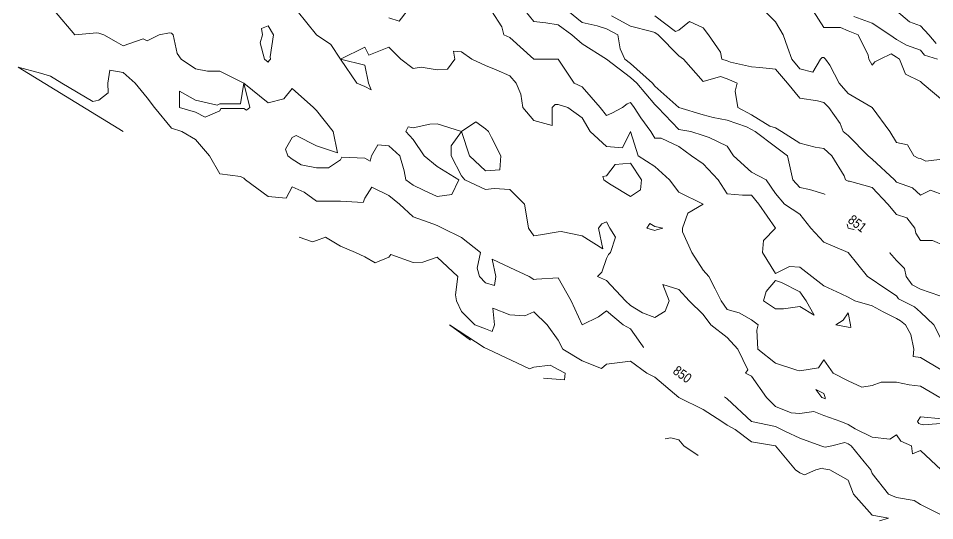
# Model space of a CAD drawing. Extents: x 532589 to 538856, y 6045658 to 6049082.
# Drawn here: x 536224 to 536979, y 6045695 to 6046109 of the extents above; entities that cross this region are included whole.
import ezdxf

# ---------------------------------------------------------------- set-up
doc = ezdxf.new("R2010")
doc.units = 0
doc.header["$LTSCALE"] = 5
doc.layers.add('C-TOPO-MAJR', color=7, linetype='Continuous', lineweight=15, true_color=0xd3aa5f)
doc.layers.add('C-TOPO-MINR', color=7, linetype='Continuous', lineweight=13, true_color=0xe9d5af)
doc.layers.add('C-TOPO-MAJR-TEXT', color=7, linetype='Continuous', true_color=0x644b1b)
doc.styles.get("Standard").update_dxf_attribs({"font": 'ARIALN.TTF'})

msp = doc.modelspace()

# ---------------------------------------------------------------- linework, layer by layer
at = {"layer": 'C-TOPO-MAJR', "color": 9, "true_color": 0xbfbfbf, "flags": 128}
for points, elevation in [([(536982.886, 6045880.598), (536966.963, 6045886.134), (536960.137, 6045889.696), (536955.019, 6045896.522), (536953.692, 6045903.16), (536947.054, 6045909.797), (536941.368, 6045916.43), (536927.146, 6045931.74), (536907.238, 6045936.338), (536902.258, 6045956.247), (536887.329, 6045964.781), (536875.383, 6045968.193), (536867.421, 6045969.869), (536861.734, 6045976.155), (536859.955, 6045983.622), (536857.467, 6045996.063), (536847.513, 6046003.436), (536830.593, 6046015.972), (536827.604, 6046017.783), (536823.62, 6046019.957), (536807.696, 6046025.493), (536796.172, 6046027.496), (536787.788, 6046029.753), (536767.879, 6046035.88), (536747.971, 6046053.489), (536746.043, 6046055.788), (536728.063, 6046072.184), (536723.469, 6046075.697), (536719.532, 6046084.228), (536717.523, 6046095.605), (536708.154, 6046100.744), (536700.57, 6046103.19), (536688.246, 6046105.928), (536676.483, 6046115.513)], 4255), ([(536980.895, 6046075.697), (536970.281, 6046079.015), (536966.963, 6046083.032), (536955.348, 6046087.312), (536947.054, 6046091.919), (536941.525, 6046095.605), (536927.146, 6046105.19), (536911.92, 6046110.831)], 4260), ([(536984.381, 6045699.929), (536966.963, 6045708.638), (536961.602, 6045711.987), (536947.054, 6045714.63), (536940.414, 6045717.347), (536927.146, 6045734.409), (536926.039, 6045737.255), (536920.51, 6045743.891), (536909.894, 6045757.164), (536907.238, 6045758.758), (536904.581, 6045759.82), (536893.966, 6045757.164), (536888.437, 6045756.056), (536887.329, 6045756.258), (536884.839, 6045757.164), (536867.421, 6045763.498), (536855.806, 6045768.778), (536847.513, 6045773.091), (536827.604, 6045777.072), (536807.696, 6045795.931), (536806.273, 6045796.98), (536787.788, 6045806.223), (536772.562, 6045812.206), (536767.879, 6045813.572), (536764.261, 6045816.889), (536747.971, 6045829.246), (536739.86, 6045836.797), (536728.063, 6045853.559), (536722.087, 6045856.705), (536708.154, 6045868.32), (536701.518, 6045863.341), (536688.246, 6045856.705), (536679.254, 6045876.613), (536668.338, 6045895.415), (536650.527, 6045894.424), (536648.43, 6045894.178), (536644.445, 6045896.522), (536628.521, 6045904.107), (536614.045, 6045910.998), (536617.144, 6045896.522), (536616.079, 6045889.055), (536608.613, 6045891.328), (536603.636, 6045896.522), (536601.586, 6045903.549), (536604.343, 6045916.43), (536588.705, 6045928.595), (536573.223, 6045936.338), (536568.796, 6045938.553), (536565.175, 6045939.96), (536548.888, 6045945.707), (536537.689, 6045956.247), (536528.98, 6045963.215), (536515.047, 6045970.179), (536509.071, 6045961.224), (536507.826, 6045957.492), (536489.163, 6045958.591), (536486.819, 6045958.591), (536469.255, 6045958.591), (536459.3, 6045966.201), (536449.346, 6045970.462), (536444.371, 6045961.222), (536429.438, 6045962.581), (536410.775, 6045976.155), (536409.53, 6045977.688), (536406.683, 6045979.002), (536389.621, 6045981.136), (536381.09, 6045996.063), (536369.713, 6046009.339), (536358.344, 6046015.972), (536349.805, 6046018.818), (536336.023, 6046035.88), (536329.896, 6046043.845), (536319.942, 6046055.788), (536309.988, 6046064.636), (536299.128, 6046066.648), (536297.415, 6046055.788), (536297.823, 6046048.045), (536290.08, 6046041.856), (536285.1, 6046040.86), (536259.631, 6046055.788), (536250.263, 6046061.688), (536241.879, 6046064.173), (536223.712, 6046069.064), (536309.988, 6046015.972)], 4250)]:
    msp.add_lwpolyline(points, dxfattribs=dict(at, elevation=elevation))
at = {"layer": 'C-TOPO-MINR', "color": 254, "true_color": 0xd9d9d9, "flags": 128}
for points, elevation in [([(536253.582, 6046115.513), (536270.159, 6046095.617), (536270.168, 6046095.605), (536270.147, 6046095.581), (536270.171, 6046095.581), (536270.196, 6046095.605), (536288.27, 6046097.415), (536290.08, 6046097.027), (536294.061, 6046095.605), (536304.302, 6046089.919), (536309.988, 6046086.756), (536326.571, 6046092.28), (536329.896, 6046090.622), (536339.863, 6046095.605), (536348.146, 6046097.264), (536349.805, 6046097.027), (536351.226, 6046095.605), (536354.491, 6046080.383), (536357.77, 6046075.697), (536369.713, 6046067.733), (536379.669, 6046065.741), (536389.621, 6046065.741), (536409.526, 6046055.788), (536406.68, 6046038.73), (536389.621, 6046038.73), (536387.627, 6046037.875), (536369.713, 6046042.004), (536356.443, 6046049.15), (536356.443, 6046035.88), (536369.713, 6046031.9), (536377.676, 6046027.917), (536389.621, 6046033.03), (536390.619, 6046034.883), (536409.53, 6046034.883), (536411.746, 6046033.664), (536414.513, 6046035.88), (536409.538, 6046055.78), (536429.438, 6046039.614), (536442.379, 6046042.847), (536449.346, 6046051.369), (536466.761, 6046035.88), (536469.255, 6046033.387), (536483.193, 6046015.972), (536486.669, 6045998.557), (536469.255, 6046004.359), (536452.664, 6046012.654), (536449.346, 6046010.993), (536443.92, 6046001.49), (536445.835, 6045996.063), (536449.346, 6045993.221), (536456.811, 6045988.599), (536469.255, 6045986.107), (536479.211, 6045986.107), (536489.163, 6045992.738), (536490.271, 6045994.955), (536509.071, 6045993.97), (536513.491, 6045991.644), (536514.755, 6045996.063), (536519.934, 6046005.109), (536528.98, 6046004.355), (536538.026, 6045996.063), (536541.423, 6045983.62), (536542.918, 6045976.155), (536548.888, 6045971.89), (536557.414, 6045967.629), (536568.796, 6045962.376), (536580.741, 6045964.21), (536586.714, 6045976.155), (536568.796, 6045987.353), (536558.078, 6045996.063), (536548.888, 6046009.334), (536542.914, 6046015.972), (536544.905, 6046019.955), (536548.888, 6046019.117), (536562.737, 6046022.031), (536568.796, 6046022.307), (536588.701, 6046015.972), (536580.409, 6046004.359), (536580.409, 6045996.063), (536588.705, 6045979.472), (536591.548, 6045976.155), (536608.613, 6045968.192), (536615.641, 6045969.127), (536628.521, 6045968.41), (536640.685, 6045956.247), (536643.121, 6045941.647), (536644.006, 6045936.338), (536648.43, 6045930.215), (536653.738, 6045931.03), (536668.338, 6045933.279), (536670.989, 6045933.687), (536688.246, 6045930.051), (536705.311, 6045919.273), (536701.517, 6045936.338), (536704.42, 6045940.073), (536708.154, 6045941.769), (536711, 6045936.338), (536715.623, 6045928.87), (536711.472, 6045916.43), (536709.964, 6045914.62), (536708.154, 6045911.452), (536704.423, 6045900.253), (536700.69, 6045896.522), (536708.154, 6045893.206), (536723.873, 6045876.613), (536728.063, 6045872.822), (536738.012, 6045866.664), (536747.971, 6045862.835), (536756.503, 6045868.082), (536759.916, 6045876.613), (536754.605, 6045889.887), (536767.879, 6045885.799), (536776.409, 6045876.613), (536787.788, 6045865.234), (536794.073, 6045856.705), (536807.696, 6045846.351), (536816.544, 6045836.797), (536824.764, 6045819.729), (536822.632, 6045816.889), (536827.604, 6045814.55), (536840.049, 6045796.98), (536847.513, 6045789.516), (536860.312, 6045784.181), (536867.421, 6045783.706), (536879.132, 6045785.27), (536887.329, 6045782.049), (536901.268, 6045777.072), (536907.238, 6045774.684), (536913.208, 6045771.102), (536927.146, 6045764.131), (536941.527, 6045762.691), (536947.054, 6045766.21), (536950.74, 6045760.849), (536959.498, 6045757.164), (536960.328, 6045750.529), (536966.963, 6045753.183), (536984.03, 6045737.255)], 4251), ([(536982.892, 6045796.98), (536966.963, 6045806.349), (536957.534, 6045807.459), (536947.054, 6045809.422), (536934.613, 6045809.422), (536927.146, 6045806.93), (536918.615, 6045805.511), (536907.238, 6045810.765), (536894.99, 6045816.889), (536887.329, 6045827.951), (536882.803, 6045821.415), (536867.421, 6045818.984), (536864.933, 6045819.377), (536847.513, 6045825.185), (536832.846, 6045836.797), (536832.03, 6045852.279), (536833.294, 6045856.705), (536827.604, 6045860.898), (536817.649, 6045866.661), (536807.696, 6045869.373), (536802.718, 6045876.613), (536797.743, 6045886.566), (536792.473, 6045896.522), (536787.788, 6045901.832), (536778.662, 6045916.43), (536770.941, 6045933.276), (536770.723, 6045936.338), (536775.212, 6045948.914), (536787.781, 6045956.247), (536767.879, 6045966.202), (536760.14, 6045976.155), (536747.971, 6045987.106), (536734.19, 6045996.063), (536728.063, 6046015.96), (536721.424, 6046002.702), (536708.154, 6046003.724), (536694.885, 6046015.972), (536688.246, 6046027.351), (536676.301, 6046035.88), (536668.338, 6046038.368), (536665.85, 6046038.368), (536663.363, 6046035.88), (536663.363, 6046020.947), (536648.43, 6046025.022), (536639.238, 6046035.88), (536637.571, 6046046.739), (536633.763, 6046055.788), (536628.521, 6046062.011), (536617.459, 6046066.851), (536608.613, 6046070.388), (536597.237, 6046075.697), (536588.705, 6046081.672), (536582.069, 6046082.332), (536583.273, 6046075.697), (536577.177, 6046067.316), (536568.796, 6046066.85), (536555.525, 6046069.06), (536548.888, 6046068.038), (536538.935, 6046075.697), (536528.98, 6046085.652), (536512.385, 6046079.01), (536509.071, 6046085.657), (536489.212, 6046075.697), (536509.071, 6046070.724), (536512.214, 6046055.788), (536514.5, 6046050.359), (536509.071, 6046053.192), (536502.434, 6046055.788), (536489.163, 6046075.689), (536489.147, 6046075.697), (536481.204, 6046087.647), (536469.255, 6046095.589), (536469.249, 6046095.6), (536469.25, 6046095.605), (536469.238, 6046095.621), (536453.328, 6046115.513)], 4252), ([(536543.912, 6046115.513), (536537.511, 6046106.982), (536528.98, 6046109.827)], 4253), ([(536984.032, 6045819.727), (536966.963, 6045829.773), (536960.991, 6045830.826), (536961.276, 6045836.797), (536958.998, 6045848.741), (536954.521, 6045856.705), (536950.468, 6045860.119), (536947.054, 6045861.9), (536936.196, 6045867.564), (536927.146, 6045872.465), (536912.92, 6045876.613), (536907.238, 6045879.456), (536901.555, 6045882.296), (536887.329, 6045888.861), (536877.374, 6045896.522), (536867.421, 6045904.18), (536859.124, 6045904.819), (536847.513, 6045899.005), (536836.796, 6045916.43), (536837.558, 6045926.385), (536847.513, 6045936.332), (536847.519, 6045936.332), (536847.518, 6045936.338), (536847.513, 6045936.341), (536833.661, 6045956.247), (536827.604, 6045963.581), (536820.271, 6045963.581), (536807.696, 6045964.78), (536800.231, 6045976.155), (536787.788, 6045989.426), (536778.307, 6045996.063), (536767.879, 6046003.615), (536753.281, 6046010.662), (536747.971, 6046010.662), (536744.652, 6046015.972), (536736.592, 6046027.351), (536731.048, 6046035.88), (536728.063, 6046039.862), (536725.22, 6046038.723), (536721.426, 6046035.88), (536712.748, 6046031.287), (536708.154, 6046029.247), (536702.963, 6046035.88), (536688.246, 6046052.802), (536681.611, 6046055.788), (536668.354, 6046075.681), (536668.343, 6046075.697), (536668.338, 6046075.701), (536668.333, 6046075.702), (536648.43, 6046075.702), (536648.381, 6046075.745), (536628.521, 6046093.617), (536623.549, 6046095.605), (536621.888, 6046102.238), (536613.588, 6046115.513)], 4253), ([(536986.871, 6045839.013), (536978.022, 6045856.705), (536966.963, 6045867.182), (536961.843, 6045871.494), (536952.028, 6045876.613), (536948.76, 6045878.319), (536947.054, 6045880.594), (536935.114, 6045888.554), (536927.146, 6045894.179), (536923.164, 6045896.522), (536907.25, 6045916.418), (536907.24, 6045916.43), (536907.238, 6045916.431), (536907.236, 6045916.432), (536887.329, 6045924.962), (536876.47, 6045936.338), (536867.421, 6045948.049), (536854.751, 6045956.247), (536847.513, 6045965.096), (536839.86, 6045976.155), (536827.604, 6045982.528), (536812.891, 6045996.063), (536807.696, 6046004.027), (536792.766, 6046010.994), (536787.788, 6046012.652), (536777.825, 6046015.972), (536767.879, 6046017.779), (536750.566, 6046035.88), (536747.971, 6046038.176), (536733.201, 6046055.788), (536728.063, 6046060.474), (536708.155, 6046075.697), (536708.154, 6046075.699), (536708.15, 6046075.701), (536688.246, 6046088.14), (536679.717, 6046095.605), (536668.338, 6046103.99), (536658.382, 6046105.561), (536648.43, 6046106.664), (536641.191, 6046115.513)], 4254), ([(536986.871, 6045993.577), (536971.387, 6045991.639), (536966.963, 6045993.722), (536965.067, 6045994.168), (536961.277, 6045996.063), (536956.107, 6046005.116), (536947.054, 6046007.123), (536941.744, 6046015.972), (536927.158, 6046035.868), (536927.154, 6046035.88), (536927.146, 6046035.883), (536927.13, 6046035.896), (536907.238, 6046047.256), (536899.772, 6046055.788), (536892.296, 6046070.73), (536888.653, 6046075.697), (536887.329, 6046076.938), (536885.911, 6046077.115), (536884.491, 6046075.697), (536878.277, 6046064.841), (536867.421, 6046067.735), (536860.788, 6046075.697), (536857.471, 6046085.647), (536853.802, 6046095.605), (536847.513, 6046106.464), (536838.463, 6046115.513)], 4258), ([(536986.871, 6046040.303), (536968.293, 6046055.788), (536966.963, 6046057.213), (536954.64, 6046063.374), (536949.706, 6046075.697), (536947.054, 6046077.169), (536942.635, 6046080.116), (536933.788, 6046075.697), (536929.357, 6046073.486), (536927.146, 6046070.718), (536924.303, 6046075.697), (536923.829, 6046079.014), (536915.533, 6046095.605), (536907.238, 6046099.038), (536901.015, 6046101.827), (536887.329, 6046101.827), (536878.572, 6046115.513)], 4259), ([(536979.762, 6046088.496), (536973.888, 6046095.605), (536966.963, 6046103.189), (536957.719, 6046106.27), (536947.054, 6046115.512)], 4261), ([(536986.871, 6045921.742), (536976.912, 6045926.389), (536966.963, 6045926.389), (536962.982, 6045932.358), (536962.279, 6045936.338), (536955.681, 6045944.965), (536947.054, 6045947.591), (536939.944, 6045956.247), (536927.146, 6045970.027), (536908.288, 6045975.105), (536907.238, 6045975.047), (536905.021, 6045976.155), (536903.912, 6045979.481), (536893.964, 6045996.063), (536887.329, 6046001.917), (536880.22, 6046003.172), (536867.421, 6046006.544), (536852.493, 6046015.972), (536847.513, 6046019.117), (536842.916, 6046020.568), (536827.604, 6046029.848), (536816.545, 6046035.88), (536814.331, 6046049.154), (536815.988, 6046055.788), (536807.696, 6046059.474), (536802.168, 6046061.316), (536787.788, 6046057.21), (536771.614, 6046075.697), (536767.879, 6046078.413), (536750.687, 6046095.605), (536747.971, 6046097.665), (536745.255, 6046098.321), (536728.063, 6046102.903), (536712.419, 6046111.249)], 4256), ([(536986.871, 6045963.213), (536975.26, 6045967.858), (536966.963, 6045963.712), (536960.326, 6045969.518), (536947.054, 6045974.35), (536945.526, 6045976.155), (536927.146, 6045993.221), (536923.831, 6045996.063), (536907.238, 6046012.656), (536903.258, 6046015.972), (536900.607, 6046022.602), (536891.312, 6046035.88), (536887.329, 6046040.073), (536882.019, 6046041.19), (536867.421, 6046043.621), (536857.467, 6046055.788), (536847.513, 6046067.316), (536834.632, 6046068.669), (536827.604, 6046069.408), (536810.349, 6046073.044), (536807.696, 6046074.223), (536803.274, 6046075.697), (536802.013, 6046081.379), (536792.314, 6046095.605), (536787.788, 6046101.462), (536776.726, 6046106.667), (536767.879, 6046099.582), (536765.04, 6046098.445), (536747.971, 6046111.393)], 4257), ([(536434.031, 6046095.605), (536429.438, 6046103.067), (536424.009, 6046101.034), (536424.845, 6046095.605), (536422.801, 6046088.968), (536426.599, 6046075.697), (536429.438, 6046073.213), (536430.483, 6046074.652), (536431.424, 6046075.697), (536431.243, 6046077.502), (536434.031, 6046095.605)], 4252), ([(536610.956, 6046015.972), (536608.613, 6046018.315), (536600.645, 6046023.94), (536588.717, 6046015.972), (536588.707, 6046015.969), (536595.34, 6045996.063), (536608.613, 6045983.62), (536620.323, 6045984.353), (536621.056, 6045996.063), (536613.591, 6046010.994), (536610.956, 6046015.972)], 4251), ([(536736.207, 6045968.011), (536737.02, 6045976.155), (536728.063, 6045989.936), (536715.267, 6045988.951), (536708.154, 6045979.464), (536705.316, 6045978.994), (536705.948, 6045976.155), (536708.154, 6045974.627), (536712.126, 6045972.183), (536728.063, 6045962.374), (536736.207, 6045968.011)], 4252), ([(536749.39, 6045934.92), (536754.596, 6045936.338), (536747.971, 6045937.757), (536743.999, 6045940.31), (536741.346, 6045936.338), (536747.971, 6045934.533), (536749.39, 6045934.92)], 4252), ([(536933.111, 6045695.45), (536940.413, 6045697.439), (536927.146, 6045699.924), (536911.661, 6045717.347), (536907.238, 6045728.719), (536892.313, 6045737.255), (536887.329, 6045738.162), (536885.904, 6045738.68), (536880.685, 6045737.255), (536871.403, 6045733.274), (536867.421, 6045734.912), (536863.8, 6045737.255), (536847.525, 6045757.151), (536847.515, 6045757.164), (536847.513, 6045757.165), (536847.512, 6045757.165), (536827.604, 6045760.481), (536814.335, 6045770.433), (536807.696, 6045774.008), (536803.272, 6045777.072), (536787.788, 6045787.028), (536767.883, 6045796.98), (536767.879, 6045796.981), (536767.867, 6045796.992), (536747.971, 6045813.569), (536741.332, 6045816.889), (536728.063, 6045826.838), (536719.213, 6045825.738), (536708.154, 6045824.353), (536704.174, 6045820.869), (536688.246, 6045827.242), (536672.318, 6045836.797), (536668.338, 6045844.262), (536659.292, 6045856.705), (536648.43, 6045867.567), (536640.964, 6045864.17), (536628.521, 6045864.903), (536614.587, 6045870.64), (536615.854, 6045856.705), (536613.924, 6045851.394), (536608.613, 6045853.518), (536599.761, 6045856.705), (536588.705, 6045867.762), (536584.72, 6045876.613), (536583.725, 6045881.593), (536585.86, 6045896.522), (536568.796, 6045912.447), (536556.851, 6045908.467), (536548.888, 6045908.047), (536530.638, 6045914.771), (536528.98, 6045912.448), (536517.607, 6045907.894), (536509.071, 6045912.696), (536501.603, 6045916.43), (536489.163, 6045921.669), (536476.723, 6045928.87), (536469.25, 6045926.387), (536465.929, 6045925.283), (536455.144, 6045928.878)], 4249), ([(536872.852, 6045876.613), (536867.421, 6045884.079), (536852.479, 6045891.555), (536847.513, 6045893.213), (536839.852, 6045884.274), (536837.557, 6045876.613), (536847.513, 6045869.975), (536854.151, 6045869.975), (536867.421, 6045872.019), (536879.371, 6045864.664), (536872.852, 6045876.613)], 4253), ([(536909.133, 6045856.705), (536907.238, 6045866.662), (536903.256, 6045860.687), (536897.281, 6045856.705), (536907.238, 6045854.896), (536909.449, 6045854.494), (536909.133, 6045856.705)], 4253), ([(536656.388, 6045812.909), (536673.767, 6045811.46), (536674.31, 6045816.889), (536668.338, 6045819.874), (536661.701, 6045823.526), (536648.43, 6045821.864), (536644.812, 6045820.506), (536610.599, 6045836.797), (536608.613, 6045837.591), (536607.372, 6045838.038), (536578.769, 6045856.693), (536596.197, 6045844.246)], 4248), ([(536888.374, 6045796.98), (536887.329, 6045800.289), (536880.704, 6045803.605), (536885.524, 6045796.98), (536887.329, 6045796.271), (536888.432, 6045795.877), (536888.374, 6045796.98)], 4252), ([(536986.871, 6045775.653), (536969.616, 6045774.419), (536966.963, 6045774.978), (536965.489, 6045775.598), (536964.476, 6045777.072), (536966.963, 6045781.051), (536984.664, 6045779.279)], 4252), ([(536783.796, 6045749.205), (536771.859, 6045757.164), (536767.879, 6045762.139), (536761.249, 6045763.794), (536756.514, 6045762.846)], 4248)]:
    msp.add_lwpolyline(points, dxfattribs=dict(at, elevation=elevation))

# ---------------------------------------------------------------- next in the draw order: texts
at = {"layer": 'C-TOPO-MAJR-TEXT', "linetype": 'Continuous', "lineweight": -3, "char_height": 8, "attachment_point": 5, "bg_fill": 3, "box_fill_scale": 1.181818, "bg_fill_color": 256, "bg_fill_true_color": 13158600, "bg_fill_transparency": 0}
for s, insert, width, rotation in [('851', (536914.917, 6045940.231, 4255), 68.36726, 322.120981), ('850', (536770.749, 6045815.964, 4250), 74.58827, 323.970737)]:
    msp.add_mtext(s, dxfattribs=dict(at, insert=insert, width=width, rotation=rotation))

doc.saveas('drawing.dxf')
